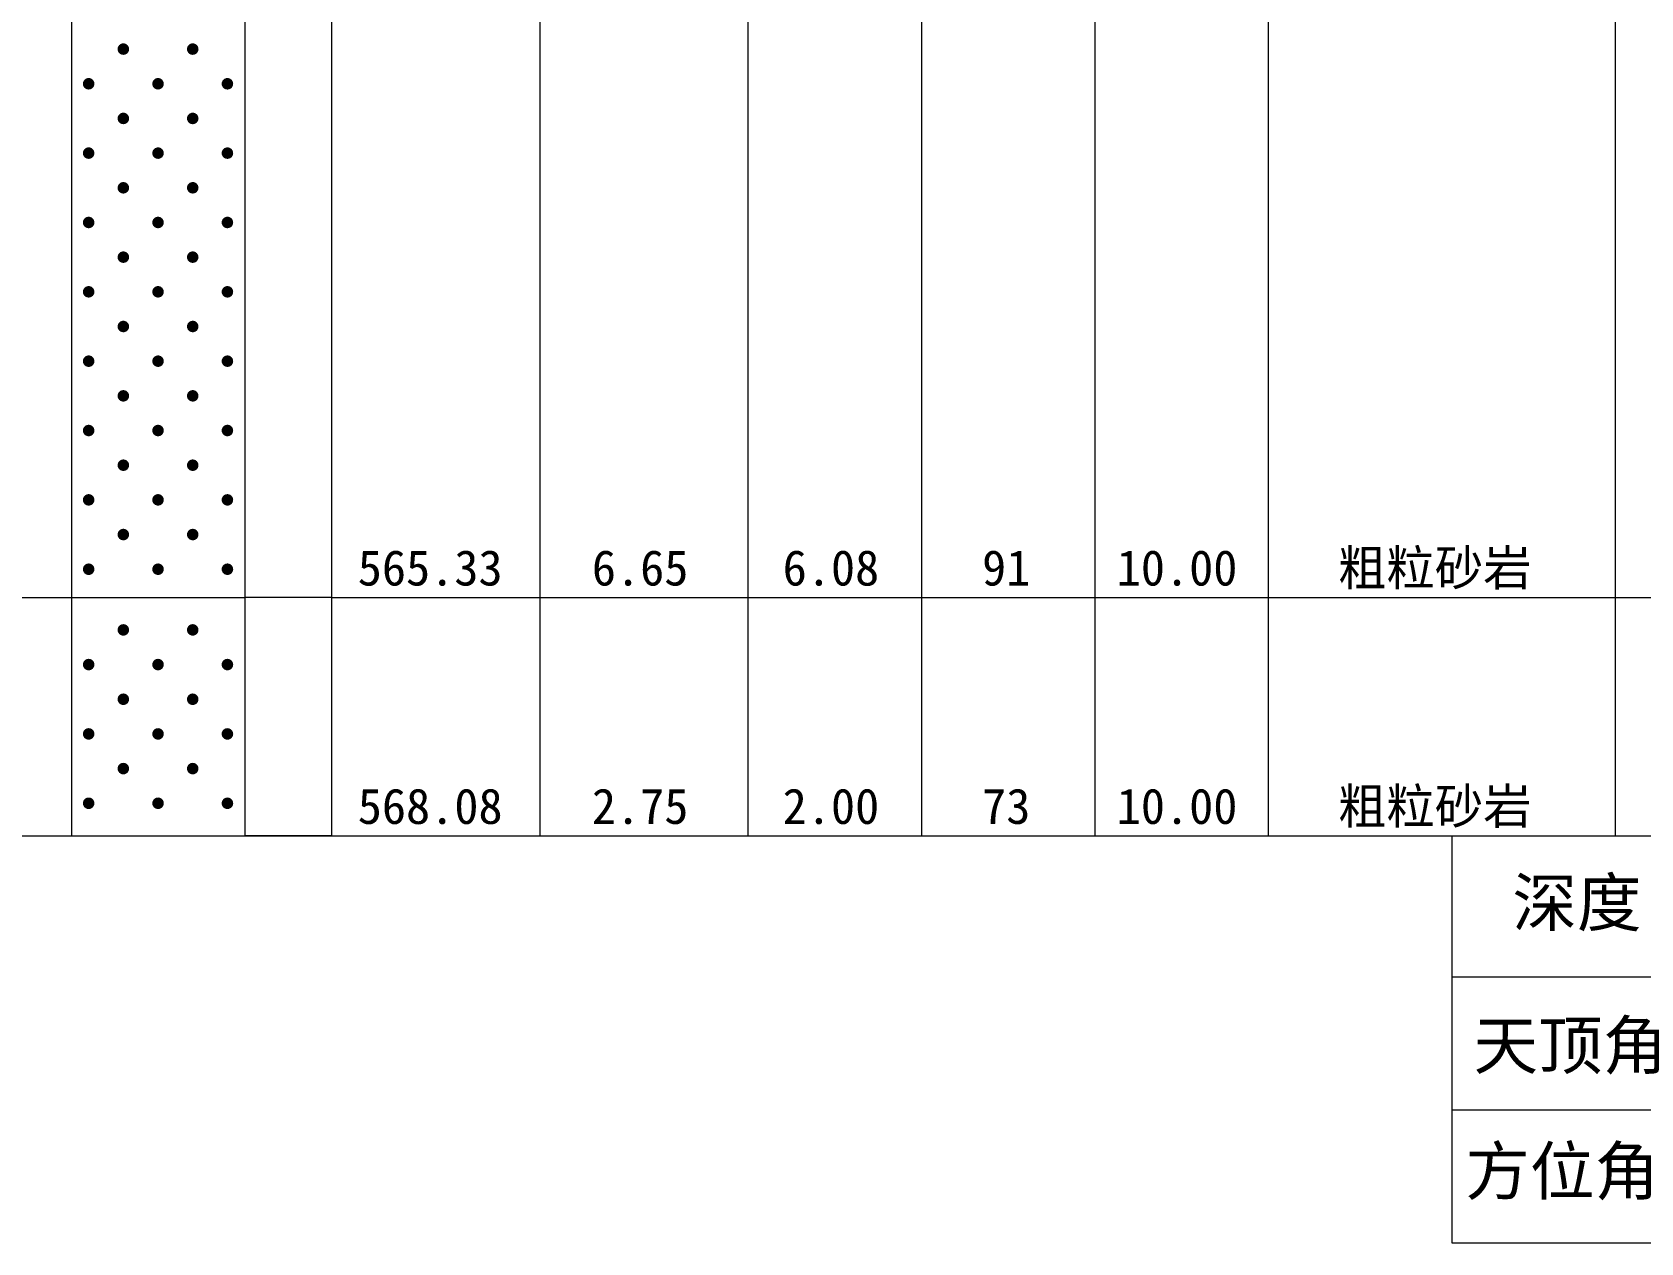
# Model space of a CAD drawing. Header units: inches. Extents: x -27 to 109, y -598 to 26.
# Drawn here: x 17.63 to 36.18, y -571.88 to -557.91 of the extents above; entities that cross this region are included whole.
import ezdxf

# ---------------------------------------------------------------- set-up
doc = ezdxf.new("R2010")
doc.units = ezdxf.units.IN
doc.header["$MEASUREMENT"] = 0
doc.layers.get('0').update_dxf_attribs({"lineweight": 0})
doc.styles.add('宋体', font='')
doc.styles.get('宋体').set_extended_font_data('宋体')

# ---------------------------------------------------------------- blocks, each defined once
blk = doc.blocks.new('lr_block_130')
at = {"true_color": 0x000000}
for points in [[(18.746, -558.126), (18.748, -558.109), (18.746, -558.092), (18.739, -558.075), (18.729, -558.062), (18.715, -558.051), (18.699, -558.044), (18.682, -558.042), (18.664, -558.044), (18.648, -558.051), (18.634, -558.062), (18.624, -558.075), (18.617, -558.092), (18.615, -558.109), (18.617, -558.126), (18.624, -558.142), (18.634, -558.156), (18.648, -558.166), (18.664, -558.173), (18.682, -558.175), (18.699, -558.173), (18.715, -558.166), (18.729, -558.156), (18.739, -558.142)], [(19.546, -558.126), (19.548, -558.109), (19.546, -558.092), (19.539, -558.075), (19.529, -558.062), (19.515, -558.051), (19.499, -558.044), (19.482, -558.042), (19.464, -558.044), (19.448, -558.051), (19.434, -558.062), (19.424, -558.075), (19.417, -558.092), (19.415, -558.109), (19.417, -558.126), (19.424, -558.142), (19.434, -558.156), (19.448, -558.166), (19.464, -558.173), (19.482, -558.175), (19.499, -558.173), (19.515, -558.166), (19.529, -558.156), (19.539, -558.142)], [(18.346, -558.526), (18.348, -558.509), (18.346, -558.492), (18.339, -558.475), (18.329, -558.462), (18.315, -558.451), (18.299, -558.444), (18.282, -558.442), (18.264, -558.444), (18.248, -558.451), (18.234, -558.462), (18.224, -558.475), (18.217, -558.492), (18.215, -558.509), (18.217, -558.526), (18.224, -558.542), (18.234, -558.556), (18.248, -558.566), (18.264, -558.573), (18.282, -558.575), (18.299, -558.573), (18.315, -558.566), (18.329, -558.556), (18.339, -558.542)], [(19.146, -558.526), (19.148, -558.509), (19.146, -558.492), (19.139, -558.475), (19.129, -558.462), (19.115, -558.451), (19.099, -558.444), (19.082, -558.442), (19.064, -558.444), (19.048, -558.451), (19.034, -558.462), (19.024, -558.475), (19.017, -558.492), (19.015, -558.509), (19.017, -558.526), (19.024, -558.542), (19.034, -558.556), (19.048, -558.566), (19.064, -558.573), (19.082, -558.575), (19.099, -558.573), (19.115, -558.566), (19.129, -558.556), (19.139, -558.542)], [(19.946, -558.526), (19.948, -558.509), (19.946, -558.492), (19.939, -558.475), (19.929, -558.462), (19.915, -558.451), (19.899, -558.444), (19.882, -558.442), (19.864, -558.444), (19.848, -558.451), (19.834, -558.462), (19.824, -558.475), (19.817, -558.492), (19.815, -558.509), (19.817, -558.526), (19.824, -558.542), (19.834, -558.556), (19.848, -558.566), (19.864, -558.573), (19.882, -558.575), (19.899, -558.573), (19.915, -558.566), (19.929, -558.556), (19.939, -558.542)], [(18.746, -558.926), (18.748, -558.909), (18.746, -558.892), (18.739, -558.875), (18.729, -558.862), (18.715, -558.851), (18.699, -558.844), (18.682, -558.842), (18.664, -558.844), (18.648, -558.851), (18.634, -558.862), (18.624, -558.875), (18.617, -558.892), (18.615, -558.909), (18.617, -558.926), (18.624, -558.942), (18.634, -558.956), (18.648, -558.966), (18.664, -558.973), (18.682, -558.975), (18.699, -558.973), (18.715, -558.966), (18.729, -558.956), (18.739, -558.942)], [(19.546, -558.926), (19.548, -558.909), (19.546, -558.892), (19.539, -558.875), (19.529, -558.862), (19.515, -558.851), (19.499, -558.844), (19.482, -558.842), (19.464, -558.844), (19.448, -558.851), (19.434, -558.862), (19.424, -558.875), (19.417, -558.892), (19.415, -558.909), (19.417, -558.926), (19.424, -558.942), (19.434, -558.956), (19.448, -558.966), (19.464, -558.973), (19.482, -558.975), (19.499, -558.973), (19.515, -558.966), (19.529, -558.956), (19.539, -558.942)], [(18.346, -559.326), (18.348, -559.309), (18.346, -559.292), (18.339, -559.275), (18.329, -559.262), (18.315, -559.251), (18.299, -559.244), (18.282, -559.242), (18.264, -559.244), (18.248, -559.251), (18.234, -559.262), (18.224, -559.275), (18.217, -559.292), (18.215, -559.309), (18.217, -559.326), (18.224, -559.342), (18.234, -559.356), (18.248, -559.366), (18.264, -559.373), (18.282, -559.375), (18.299, -559.373), (18.315, -559.366), (18.329, -559.356), (18.339, -559.342)], [(19.146, -559.326), (19.148, -559.309), (19.146, -559.292), (19.139, -559.275), (19.129, -559.262), (19.115, -559.251), (19.099, -559.244), (19.082, -559.242), (19.064, -559.244), (19.048, -559.251), (19.034, -559.262), (19.024, -559.275), (19.017, -559.292), (19.015, -559.309), (19.017, -559.326), (19.024, -559.342), (19.034, -559.356), (19.048, -559.366), (19.064, -559.373), (19.082, -559.375), (19.099, -559.373), (19.115, -559.366), (19.129, -559.356), (19.139, -559.342)], [(19.946, -559.326), (19.948, -559.309), (19.946, -559.292), (19.939, -559.275), (19.929, -559.262), (19.915, -559.251), (19.899, -559.244), (19.882, -559.242), (19.864, -559.244), (19.848, -559.251), (19.834, -559.262), (19.824, -559.275), (19.817, -559.292), (19.815, -559.309), (19.817, -559.326), (19.824, -559.342), (19.834, -559.356), (19.848, -559.366), (19.864, -559.373), (19.882, -559.375), (19.899, -559.373), (19.915, -559.366), (19.929, -559.356), (19.939, -559.342)], [(18.746, -559.726), (18.748, -559.709), (18.746, -559.692), (18.739, -559.675), (18.729, -559.662), (18.715, -559.651), (18.699, -559.644), (18.682, -559.642), (18.664, -559.644), (18.648, -559.651), (18.634, -559.662), (18.624, -559.675), (18.617, -559.692), (18.615, -559.709), (18.617, -559.726), (18.624, -559.742), (18.634, -559.756), (18.648, -559.766), (18.664, -559.773), (18.682, -559.775), (18.699, -559.773), (18.715, -559.766), (18.729, -559.756), (18.739, -559.742)], [(19.546, -559.726), (19.548, -559.709), (19.546, -559.692), (19.539, -559.675), (19.529, -559.662), (19.515, -559.651), (19.499, -559.644), (19.482, -559.642), (19.464, -559.644), (19.448, -559.651), (19.434, -559.662), (19.424, -559.675), (19.417, -559.692), (19.415, -559.709), (19.417, -559.726), (19.424, -559.742), (19.434, -559.756), (19.448, -559.766), (19.464, -559.773), (19.482, -559.775), (19.499, -559.773), (19.515, -559.766), (19.529, -559.756), (19.539, -559.742)], [(18.346, -560.126), (18.348, -560.109), (18.346, -560.092), (18.339, -560.075), (18.329, -560.062), (18.315, -560.051), (18.299, -560.044), (18.282, -560.042), (18.264, -560.044), (18.248, -560.051), (18.234, -560.062), (18.224, -560.075), (18.217, -560.092), (18.215, -560.109), (18.217, -560.126), (18.224, -560.142), (18.234, -560.156), (18.248, -560.166), (18.264, -560.173), (18.282, -560.175), (18.299, -560.173), (18.315, -560.166), (18.329, -560.156), (18.339, -560.142)], [(19.146, -560.126), (19.148, -560.109), (19.146, -560.092), (19.139, -560.075), (19.129, -560.062), (19.115, -560.051), (19.099, -560.044), (19.082, -560.042), (19.064, -560.044), (19.048, -560.051), (19.034, -560.062), (19.024, -560.075), (19.017, -560.092), (19.015, -560.109), (19.017, -560.126), (19.024, -560.142), (19.034, -560.156), (19.048, -560.166), (19.064, -560.173), (19.082, -560.175), (19.099, -560.173), (19.115, -560.166), (19.129, -560.156), (19.139, -560.142)], [(19.946, -560.126), (19.948, -560.109), (19.946, -560.092), (19.939, -560.075), (19.929, -560.062), (19.915, -560.051), (19.899, -560.044), (19.882, -560.042), (19.864, -560.044), (19.848, -560.051), (19.834, -560.062), (19.824, -560.075), (19.817, -560.092), (19.815, -560.109), (19.817, -560.126), (19.824, -560.142), (19.834, -560.156), (19.848, -560.166), (19.864, -560.173), (19.882, -560.175), (19.899, -560.173), (19.915, -560.166), (19.929, -560.156), (19.939, -560.142)], [(18.746, -560.526), (18.748, -560.509), (18.746, -560.492), (18.739, -560.475), (18.729, -560.462), (18.715, -560.451), (18.699, -560.444), (18.682, -560.442), (18.664, -560.444), (18.648, -560.451), (18.634, -560.462), (18.624, -560.475), (18.617, -560.492), (18.615, -560.509), (18.617, -560.526), (18.624, -560.542), (18.634, -560.556), (18.648, -560.566), (18.664, -560.573), (18.682, -560.575), (18.699, -560.573), (18.715, -560.566), (18.729, -560.556), (18.739, -560.542)], [(19.546, -560.526), (19.548, -560.509), (19.546, -560.492), (19.539, -560.475), (19.529, -560.462), (19.515, -560.451), (19.499, -560.444), (19.482, -560.442), (19.464, -560.444), (19.448, -560.451), (19.434, -560.462), (19.424, -560.475), (19.417, -560.492), (19.415, -560.509), (19.417, -560.526), (19.424, -560.542), (19.434, -560.556), (19.448, -560.566), (19.464, -560.573), (19.482, -560.575), (19.499, -560.573), (19.515, -560.566), (19.529, -560.556), (19.539, -560.542)], [(18.346, -560.926), (18.348, -560.909), (18.346, -560.892), (18.339, -560.875), (18.329, -560.862), (18.315, -560.851), (18.299, -560.844), (18.282, -560.842), (18.264, -560.844), (18.248, -560.851), (18.234, -560.862), (18.224, -560.875), (18.217, -560.892), (18.215, -560.909), (18.217, -560.926), (18.224, -560.942), (18.234, -560.956), (18.248, -560.966), (18.264, -560.973), (18.282, -560.975), (18.299, -560.973), (18.315, -560.966), (18.329, -560.956), (18.339, -560.942)], [(19.146, -560.926), (19.148, -560.909), (19.146, -560.892), (19.139, -560.875), (19.129, -560.862), (19.115, -560.851), (19.099, -560.844), (19.082, -560.842), (19.064, -560.844), (19.048, -560.851), (19.034, -560.862), (19.024, -560.875), (19.017, -560.892), (19.015, -560.909), (19.017, -560.926), (19.024, -560.942), (19.034, -560.956), (19.048, -560.966), (19.064, -560.973), (19.082, -560.975), (19.099, -560.973), (19.115, -560.966), (19.129, -560.956), (19.139, -560.942)], [(19.946, -560.926), (19.948, -560.909), (19.946, -560.892), (19.939, -560.875), (19.929, -560.862), (19.915, -560.851), (19.899, -560.844), (19.882, -560.842), (19.864, -560.844), (19.848, -560.851), (19.834, -560.862), (19.824, -560.875), (19.817, -560.892), (19.815, -560.909), (19.817, -560.926), (19.824, -560.942), (19.834, -560.956), (19.848, -560.966), (19.864, -560.973), (19.882, -560.975), (19.899, -560.973), (19.915, -560.966), (19.929, -560.956), (19.939, -560.942)], [(18.746, -561.326), (18.748, -561.309), (18.746, -561.292), (18.739, -561.275), (18.729, -561.262), (18.715, -561.251), (18.699, -561.244), (18.682, -561.242), (18.664, -561.244), (18.648, -561.251), (18.634, -561.262), (18.624, -561.275), (18.617, -561.292), (18.615, -561.309), (18.617, -561.326), (18.624, -561.342), (18.634, -561.356), (18.648, -561.366), (18.664, -561.373), (18.682, -561.375), (18.699, -561.373), (18.715, -561.366), (18.729, -561.356), (18.739, -561.342)], [(19.546, -561.326), (19.548, -561.309), (19.546, -561.292), (19.539, -561.275), (19.529, -561.262), (19.515, -561.251), (19.499, -561.244), (19.482, -561.242), (19.464, -561.244), (19.448, -561.251), (19.434, -561.262), (19.424, -561.275), (19.417, -561.292), (19.415, -561.309), (19.417, -561.326), (19.424, -561.342), (19.434, -561.356), (19.448, -561.366), (19.464, -561.373), (19.482, -561.375), (19.499, -561.373), (19.515, -561.366), (19.529, -561.356), (19.539, -561.342)], [(18.346, -561.726), (18.348, -561.709), (18.346, -561.692), (18.339, -561.675), (18.329, -561.662), (18.315, -561.651), (18.299, -561.644), (18.282, -561.642), (18.264, -561.644), (18.248, -561.651), (18.234, -561.662), (18.224, -561.675), (18.217, -561.692), (18.215, -561.709), (18.217, -561.726), (18.224, -561.742), (18.234, -561.756), (18.248, -561.766), (18.264, -561.773), (18.282, -561.775), (18.299, -561.773), (18.315, -561.766), (18.329, -561.756), (18.339, -561.742)], [(19.146, -561.726), (19.148, -561.709), (19.146, -561.692), (19.139, -561.675), (19.129, -561.662), (19.115, -561.651), (19.099, -561.644), (19.082, -561.642), (19.064, -561.644), (19.048, -561.651), (19.034, -561.662), (19.024, -561.675), (19.017, -561.692), (19.015, -561.709), (19.017, -561.726), (19.024, -561.742), (19.034, -561.756), (19.048, -561.766), (19.064, -561.773), (19.082, -561.775), (19.099, -561.773), (19.115, -561.766), (19.129, -561.756), (19.139, -561.742)], [(19.946, -561.726), (19.948, -561.709), (19.946, -561.692), (19.939, -561.675), (19.929, -561.662), (19.915, -561.651), (19.899, -561.644), (19.882, -561.642), (19.864, -561.644), (19.848, -561.651), (19.834, -561.662), (19.824, -561.675), (19.817, -561.692), (19.815, -561.709), (19.817, -561.726), (19.824, -561.742), (19.834, -561.756), (19.848, -561.766), (19.864, -561.773), (19.882, -561.775), (19.899, -561.773), (19.915, -561.766), (19.929, -561.756), (19.939, -561.742)], [(18.746, -562.126), (18.748, -562.109), (18.746, -562.092), (18.739, -562.075), (18.729, -562.062), (18.715, -562.051), (18.699, -562.044), (18.682, -562.042), (18.664, -562.044), (18.648, -562.051), (18.634, -562.062), (18.624, -562.075), (18.617, -562.092), (18.615, -562.109), (18.617, -562.126), (18.624, -562.142), (18.634, -562.156), (18.648, -562.166), (18.664, -562.173), (18.682, -562.175), (18.699, -562.173), (18.715, -562.166), (18.729, -562.156), (18.739, -562.142)], [(19.546, -562.126), (19.548, -562.109), (19.546, -562.092), (19.539, -562.075), (19.529, -562.062), (19.515, -562.051), (19.499, -562.044), (19.482, -562.042), (19.464, -562.044), (19.448, -562.051), (19.434, -562.062), (19.424, -562.075), (19.417, -562.092), (19.415, -562.109), (19.417, -562.126), (19.424, -562.142), (19.434, -562.156), (19.448, -562.166), (19.464, -562.173), (19.482, -562.175), (19.499, -562.173), (19.515, -562.166), (19.529, -562.156), (19.539, -562.142)], [(18.346, -562.526), (18.348, -562.509), (18.346, -562.492), (18.339, -562.475), (18.329, -562.462), (18.315, -562.451), (18.299, -562.444), (18.282, -562.442), (18.264, -562.444), (18.248, -562.451), (18.234, -562.462), (18.224, -562.475), (18.217, -562.492), (18.215, -562.509), (18.217, -562.526), (18.224, -562.542), (18.234, -562.556), (18.248, -562.566), (18.264, -562.573), (18.282, -562.575), (18.299, -562.573), (18.315, -562.566), (18.329, -562.556), (18.339, -562.542)], [(19.146, -562.526), (19.148, -562.509), (19.146, -562.492), (19.139, -562.475), (19.129, -562.462), (19.115, -562.451), (19.099, -562.444), (19.082, -562.442), (19.064, -562.444), (19.048, -562.451), (19.034, -562.462), (19.024, -562.475), (19.017, -562.492), (19.015, -562.509), (19.017, -562.526), (19.024, -562.542), (19.034, -562.556), (19.048, -562.566), (19.064, -562.573), (19.082, -562.575), (19.099, -562.573), (19.115, -562.566), (19.129, -562.556), (19.139, -562.542)], [(19.946, -562.526), (19.948, -562.509), (19.946, -562.492), (19.939, -562.475), (19.929, -562.462), (19.915, -562.451), (19.899, -562.444), (19.882, -562.442), (19.864, -562.444), (19.848, -562.451), (19.834, -562.462), (19.824, -562.475), (19.817, -562.492), (19.815, -562.509), (19.817, -562.526), (19.824, -562.542), (19.834, -562.556), (19.848, -562.566), (19.864, -562.573), (19.882, -562.575), (19.899, -562.573), (19.915, -562.566), (19.929, -562.556), (19.939, -562.542)], [(18.746, -562.926), (18.748, -562.909), (18.746, -562.892), (18.739, -562.875), (18.729, -562.862), (18.715, -562.851), (18.699, -562.844), (18.682, -562.842), (18.664, -562.844), (18.648, -562.851), (18.634, -562.862), (18.624, -562.875), (18.617, -562.892), (18.615, -562.909), (18.617, -562.926), (18.624, -562.942), (18.634, -562.956), (18.648, -562.966), (18.664, -562.973), (18.682, -562.975), (18.699, -562.973), (18.715, -562.966), (18.729, -562.956), (18.739, -562.942)], [(19.546, -562.926), (19.548, -562.909), (19.546, -562.892), (19.539, -562.875), (19.529, -562.862), (19.515, -562.851), (19.499, -562.844), (19.482, -562.842), (19.464, -562.844), (19.448, -562.851), (19.434, -562.862), (19.424, -562.875), (19.417, -562.892), (19.415, -562.909), (19.417, -562.926), (19.424, -562.942), (19.434, -562.956), (19.448, -562.966), (19.464, -562.973), (19.482, -562.975), (19.499, -562.973), (19.515, -562.966), (19.529, -562.956), (19.539, -562.942)], [(18.346, -563.326), (18.348, -563.309), (18.346, -563.292), (18.339, -563.275), (18.329, -563.262), (18.315, -563.251), (18.299, -563.244), (18.282, -563.242), (18.264, -563.244), (18.248, -563.251), (18.234, -563.262), (18.224, -563.275), (18.217, -563.292), (18.215, -563.309), (18.217, -563.326), (18.224, -563.342), (18.234, -563.356), (18.248, -563.366), (18.264, -563.373), (18.282, -563.375), (18.299, -563.373), (18.315, -563.366), (18.329, -563.356), (18.339, -563.342)], [(19.146, -563.326), (19.148, -563.309), (19.146, -563.292), (19.139, -563.275), (19.129, -563.262), (19.115, -563.251), (19.099, -563.244), (19.082, -563.242), (19.064, -563.244), (19.048, -563.251), (19.034, -563.262), (19.024, -563.275), (19.017, -563.292), (19.015, -563.309), (19.017, -563.326), (19.024, -563.342), (19.034, -563.356), (19.048, -563.366), (19.064, -563.373), (19.082, -563.375), (19.099, -563.373), (19.115, -563.366), (19.129, -563.356), (19.139, -563.342)], [(19.946, -563.326), (19.948, -563.309), (19.946, -563.292), (19.939, -563.275), (19.929, -563.262), (19.915, -563.251), (19.899, -563.244), (19.882, -563.242), (19.864, -563.244), (19.848, -563.251), (19.834, -563.262), (19.824, -563.275), (19.817, -563.292), (19.815, -563.309), (19.817, -563.326), (19.824, -563.342), (19.834, -563.356), (19.848, -563.366), (19.864, -563.373), (19.882, -563.375), (19.899, -563.373), (19.915, -563.366), (19.929, -563.356), (19.939, -563.342)], [(18.746, -563.726), (18.748, -563.709), (18.746, -563.692), (18.739, -563.675), (18.729, -563.662), (18.715, -563.651), (18.699, -563.644), (18.682, -563.642), (18.664, -563.644), (18.648, -563.651), (18.634, -563.662), (18.624, -563.675), (18.617, -563.692), (18.615, -563.709), (18.617, -563.726), (18.624, -563.742), (18.634, -563.756), (18.648, -563.766), (18.664, -563.773), (18.682, -563.775), (18.699, -563.773), (18.715, -563.766), (18.729, -563.756), (18.739, -563.742)], [(19.546, -563.726), (19.548, -563.709), (19.546, -563.692), (19.539, -563.675), (19.529, -563.662), (19.515, -563.651), (19.499, -563.644), (19.482, -563.642), (19.464, -563.644), (19.448, -563.651), (19.434, -563.662), (19.424, -563.675), (19.417, -563.692), (19.415, -563.709), (19.417, -563.726), (19.424, -563.742), (19.434, -563.756), (19.448, -563.766), (19.464, -563.773), (19.482, -563.775), (19.499, -563.773), (19.515, -563.766), (19.529, -563.756), (19.539, -563.742)], [(18.346, -564.126), (18.348, -564.109), (18.346, -564.092), (18.339, -564.075), (18.329, -564.062), (18.315, -564.051), (18.299, -564.044), (18.282, -564.042), (18.264, -564.044), (18.248, -564.051), (18.234, -564.062), (18.224, -564.075), (18.217, -564.092), (18.215, -564.109), (18.217, -564.126), (18.224, -564.142), (18.234, -564.156), (18.248, -564.166), (18.264, -564.173), (18.282, -564.175), (18.299, -564.173), (18.315, -564.166), (18.329, -564.156), (18.339, -564.142)], [(19.146, -564.126), (19.148, -564.109), (19.146, -564.092), (19.139, -564.075), (19.129, -564.062), (19.115, -564.051), (19.099, -564.044), (19.082, -564.042), (19.064, -564.044), (19.048, -564.051), (19.034, -564.062), (19.024, -564.075), (19.017, -564.092), (19.015, -564.109), (19.017, -564.126), (19.024, -564.142), (19.034, -564.156), (19.048, -564.166), (19.064, -564.173), (19.082, -564.175), (19.099, -564.173), (19.115, -564.166), (19.129, -564.156), (19.139, -564.142)], [(19.946, -564.126), (19.948, -564.109), (19.946, -564.092), (19.939, -564.075), (19.929, -564.062), (19.915, -564.051), (19.899, -564.044), (19.882, -564.042), (19.864, -564.044), (19.848, -564.051), (19.834, -564.062), (19.824, -564.075), (19.817, -564.092), (19.815, -564.109), (19.817, -564.126), (19.824, -564.142), (19.834, -564.156), (19.848, -564.166), (19.864, -564.173), (19.882, -564.175), (19.899, -564.173), (19.915, -564.166), (19.929, -564.156), (19.939, -564.142)]]:
    blk.add_hatch(color=18, dxfattribs=at).paths.add_polyline_path(points, flags=17)
blk = doc.blocks.new('lr_block_131')
at = {"true_color": 0x000000}
for points in [[(18.746, -564.826), (18.748, -564.809), (18.746, -564.792), (18.739, -564.775), (18.729, -564.762), (18.715, -564.751), (18.699, -564.744), (18.682, -564.742), (18.664, -564.744), (18.648, -564.751), (18.634, -564.762), (18.624, -564.775), (18.617, -564.792), (18.615, -564.809), (18.617, -564.826), (18.624, -564.842), (18.634, -564.856), (18.648, -564.866), (18.664, -564.873), (18.682, -564.875), (18.699, -564.873), (18.715, -564.866), (18.729, -564.856), (18.739, -564.842)], [(19.546, -564.826), (19.548, -564.809), (19.546, -564.792), (19.539, -564.775), (19.529, -564.762), (19.515, -564.751), (19.499, -564.744), (19.482, -564.742), (19.464, -564.744), (19.448, -564.751), (19.434, -564.762), (19.424, -564.775), (19.417, -564.792), (19.415, -564.809), (19.417, -564.826), (19.424, -564.842), (19.434, -564.856), (19.448, -564.866), (19.464, -564.873), (19.482, -564.875), (19.499, -564.873), (19.515, -564.866), (19.529, -564.856), (19.539, -564.842)], [(18.346, -565.226), (18.348, -565.209), (18.346, -565.192), (18.339, -565.175), (18.329, -565.162), (18.315, -565.151), (18.299, -565.144), (18.282, -565.142), (18.264, -565.144), (18.248, -565.151), (18.234, -565.162), (18.224, -565.175), (18.217, -565.192), (18.215, -565.209), (18.217, -565.226), (18.224, -565.242), (18.234, -565.256), (18.248, -565.266), (18.264, -565.273), (18.282, -565.275), (18.299, -565.273), (18.315, -565.266), (18.329, -565.256), (18.339, -565.242)], [(19.146, -565.226), (19.148, -565.209), (19.146, -565.192), (19.139, -565.175), (19.129, -565.162), (19.115, -565.151), (19.099, -565.144), (19.082, -565.142), (19.064, -565.144), (19.048, -565.151), (19.034, -565.162), (19.024, -565.175), (19.017, -565.192), (19.015, -565.209), (19.017, -565.226), (19.024, -565.242), (19.034, -565.256), (19.048, -565.266), (19.064, -565.273), (19.082, -565.275), (19.099, -565.273), (19.115, -565.266), (19.129, -565.256), (19.139, -565.242)], [(19.946, -565.226), (19.948, -565.209), (19.946, -565.192), (19.939, -565.175), (19.929, -565.162), (19.915, -565.151), (19.899, -565.144), (19.882, -565.142), (19.864, -565.144), (19.848, -565.151), (19.834, -565.162), (19.824, -565.175), (19.817, -565.192), (19.815, -565.209), (19.817, -565.226), (19.824, -565.242), (19.834, -565.256), (19.848, -565.266), (19.864, -565.273), (19.882, -565.275), (19.899, -565.273), (19.915, -565.266), (19.929, -565.256), (19.939, -565.242)], [(18.746, -565.626), (18.748, -565.609), (18.746, -565.592), (18.739, -565.575), (18.729, -565.562), (18.715, -565.551), (18.699, -565.544), (18.682, -565.542), (18.664, -565.544), (18.648, -565.551), (18.634, -565.562), (18.624, -565.575), (18.617, -565.592), (18.615, -565.609), (18.617, -565.626), (18.624, -565.642), (18.634, -565.656), (18.648, -565.666), (18.664, -565.673), (18.682, -565.675), (18.699, -565.673), (18.715, -565.666), (18.729, -565.656), (18.739, -565.642)], [(19.546, -565.626), (19.548, -565.609), (19.546, -565.592), (19.539, -565.575), (19.529, -565.562), (19.515, -565.551), (19.499, -565.544), (19.482, -565.542), (19.464, -565.544), (19.448, -565.551), (19.434, -565.562), (19.424, -565.575), (19.417, -565.592), (19.415, -565.609), (19.417, -565.626), (19.424, -565.642), (19.434, -565.656), (19.448, -565.666), (19.464, -565.673), (19.482, -565.675), (19.499, -565.673), (19.515, -565.666), (19.529, -565.656), (19.539, -565.642)], [(18.346, -566.026), (18.348, -566.009), (18.346, -565.992), (18.339, -565.975), (18.329, -565.962), (18.315, -565.951), (18.299, -565.944), (18.282, -565.942), (18.264, -565.944), (18.248, -565.951), (18.234, -565.962), (18.224, -565.975), (18.217, -565.992), (18.215, -566.009), (18.217, -566.026), (18.224, -566.042), (18.234, -566.056), (18.248, -566.066), (18.264, -566.073), (18.282, -566.075), (18.299, -566.073), (18.315, -566.066), (18.329, -566.056), (18.339, -566.042)], [(19.146, -566.026), (19.148, -566.009), (19.146, -565.992), (19.139, -565.975), (19.129, -565.962), (19.115, -565.951), (19.099, -565.944), (19.082, -565.942), (19.064, -565.944), (19.048, -565.951), (19.034, -565.962), (19.024, -565.975), (19.017, -565.992), (19.015, -566.009), (19.017, -566.026), (19.024, -566.042), (19.034, -566.056), (19.048, -566.066), (19.064, -566.073), (19.082, -566.075), (19.099, -566.073), (19.115, -566.066), (19.129, -566.056), (19.139, -566.042)], [(19.946, -566.026), (19.948, -566.009), (19.946, -565.992), (19.939, -565.975), (19.929, -565.962), (19.915, -565.951), (19.899, -565.944), (19.882, -565.942), (19.864, -565.944), (19.848, -565.951), (19.834, -565.962), (19.824, -565.975), (19.817, -565.992), (19.815, -566.009), (19.817, -566.026), (19.824, -566.042), (19.834, -566.056), (19.848, -566.066), (19.864, -566.073), (19.882, -566.075), (19.899, -566.073), (19.915, -566.066), (19.929, -566.056), (19.939, -566.042)], [(18.746, -566.426), (18.748, -566.409), (18.746, -566.392), (18.739, -566.375), (18.729, -566.362), (18.715, -566.351), (18.699, -566.344), (18.682, -566.342), (18.664, -566.344), (18.648, -566.351), (18.634, -566.362), (18.624, -566.375), (18.617, -566.392), (18.615, -566.409), (18.617, -566.426), (18.624, -566.442), (18.634, -566.456), (18.648, -566.466), (18.664, -566.473), (18.682, -566.475), (18.699, -566.473), (18.715, -566.466), (18.729, -566.456), (18.739, -566.442)], [(19.546, -566.426), (19.548, -566.409), (19.546, -566.392), (19.539, -566.375), (19.529, -566.362), (19.515, -566.351), (19.499, -566.344), (19.482, -566.342), (19.464, -566.344), (19.448, -566.351), (19.434, -566.362), (19.424, -566.375), (19.417, -566.392), (19.415, -566.409), (19.417, -566.426), (19.424, -566.442), (19.434, -566.456), (19.448, -566.466), (19.464, -566.473), (19.482, -566.475), (19.499, -566.473), (19.515, -566.466), (19.529, -566.456), (19.539, -566.442)], [(18.346, -566.826), (18.348, -566.809), (18.346, -566.792), (18.339, -566.775), (18.329, -566.762), (18.315, -566.751), (18.299, -566.744), (18.282, -566.742), (18.264, -566.744), (18.248, -566.751), (18.234, -566.762), (18.224, -566.775), (18.217, -566.792), (18.215, -566.809), (18.217, -566.826), (18.224, -566.842), (18.234, -566.856), (18.248, -566.866), (18.264, -566.873), (18.282, -566.875), (18.299, -566.873), (18.315, -566.866), (18.329, -566.856), (18.339, -566.842)], [(19.146, -566.826), (19.148, -566.809), (19.146, -566.792), (19.139, -566.775), (19.129, -566.762), (19.115, -566.751), (19.099, -566.744), (19.082, -566.742), (19.064, -566.744), (19.048, -566.751), (19.034, -566.762), (19.024, -566.775), (19.017, -566.792), (19.015, -566.809), (19.017, -566.826), (19.024, -566.842), (19.034, -566.856), (19.048, -566.866), (19.064, -566.873), (19.082, -566.875), (19.099, -566.873), (19.115, -566.866), (19.129, -566.856), (19.139, -566.842)], [(19.946, -566.826), (19.948, -566.809), (19.946, -566.792), (19.939, -566.775), (19.929, -566.762), (19.915, -566.751), (19.899, -566.744), (19.882, -566.742), (19.864, -566.744), (19.848, -566.751), (19.834, -566.762), (19.824, -566.775), (19.817, -566.792), (19.815, -566.809), (19.817, -566.826), (19.824, -566.842), (19.834, -566.856), (19.848, -566.866), (19.864, -566.873), (19.882, -566.875), (19.899, -566.873), (19.915, -566.866), (19.929, -566.856), (19.939, -566.842)]]:
    blk.add_hatch(color=18, dxfattribs=at).paths.add_polyline_path(points, flags=17)

msp = doc.modelspace()

# ---------------------------------------------------------------- linework, layer by layer
at = {"linetype": 'Continuous', "lineweight": 15}
for p, q in [((21.082, 0.896), (21.082, -567.184)), ((23.482, 0.896), (23.482, -567.184)), ((25.882, 0.896), (25.882, -567.184)), ((27.882, 0.896), (27.882, -567.184)), ((29.882, 0.896), (29.882, -567.184)), ((31.882, 0.896), (31.882, -567.184)), ((35.882, 0.896), (35.882, -567.184)), ((18.082, -557.784), (18.082, -564.434)), ((20.082, -557.784), (20.082, -564.434)), ((17.082, -564.434), (18.082, -564.434)), ((18.082, -564.434), (20.082, -564.434)), ((18.082, -564.434), (18.082, -567.184)), ((21.082, -564.434), (20.082, -564.434)), ((20.082, -564.434), (20.082, -567.184)), ((21.082, -564.434), (23.482, -564.434)), ((23.482, -564.434), (25.882, -564.434)), ((25.882, -564.434), (27.882, -564.434)), ((27.882, -564.434), (29.882, -564.434)), ((29.882, -564.434), (31.882, -564.434)), ((31.882, -564.434), (35.882, -564.434)), ((35.882, -564.434), (65.882, -564.434)), ((17.082, -567.184), (18.082, -567.184)), ((18.082, -567.184), (20.082, -567.184)), ((18.082, -567.184), (18.082, -567.184)), ((21.082, -567.184), (20.082, -567.184)), ((20.082, -567.184), (20.082, -567.184)), ((21.082, -567.184), (23.482, -567.184)), ((23.482, -567.184), (25.882, -567.184)), ((25.882, -567.184), (27.882, -567.184)), ((27.882, -567.184), (29.882, -567.184)), ((29.882, -567.184), (31.882, -567.184)), ((31.882, -567.184), (35.882, -567.184)), ((35.882, -567.184), (65.882, -567.184))]:
    msp.add_line(p, q, dxfattribs=at)
at = {"lineweight": 15}
for p, q in [((-23.918, -567.184), (105.882, -567.184)), ((-23.918, -567.184), (33.999, -567.184)), ((33.999, -567.184), (33.999, -569.268)), ((33.999, -567.184), (36.871, -567.184)), ((33.999, -567.184), (33.999, -571.88)), ((33.999, -568.811), (36.871, -568.811)), ((33.999, -570.345), (36.871, -570.345)), ((33.999, -571.88), (36.871, -571.88))]:
    msp.add_line(p, q, dxfattribs=at)

# ---------------------------------------------------------------- block references
at = {"color": 7}
for name in ['lr_block_130', 'lr_block_131']:
    msp.add_blockref(name, (0, 0), dxfattribs=at)

# ---------------------------------------------------------------- texts
at = {"style": '宋体'}
for s, height, p in [('565.33', 0.4092, (21.384, -564.297)), ('6.65', 0.4092, (24.083, -564.297)), ('6.08', 0.4092, (26.283, -564.297)), ('91', 0.4092, (28.582, -564.297)), ('10.00', 0.4092, (30.134, -564.297)), ('粗粒砂岩', 0.4092, (32.685, -564.297)), ('粗粒砂岩', 0.4092, (32.685, -567.047)), ('568.08', 0.4092, (21.384, -567.047)), ('2.75', 0.4092, (24.083, -567.047)), ('2.00', 0.4092, (26.283, -567.047)), ('73', 0.4092, (28.582, -567.047)), ('10.00', 0.4092, (30.134, -567.047)), ('深度', 0.5456, (34.696, -568.227)), ('天顶角', 0.5456, (34.248, -569.873)), ('方位角', 0.5456, (34.154, -571.324))]:
    msp.add_text(s, height=height, dxfattribs=at).set_placement(p)

doc.saveas('drawing.dxf')
